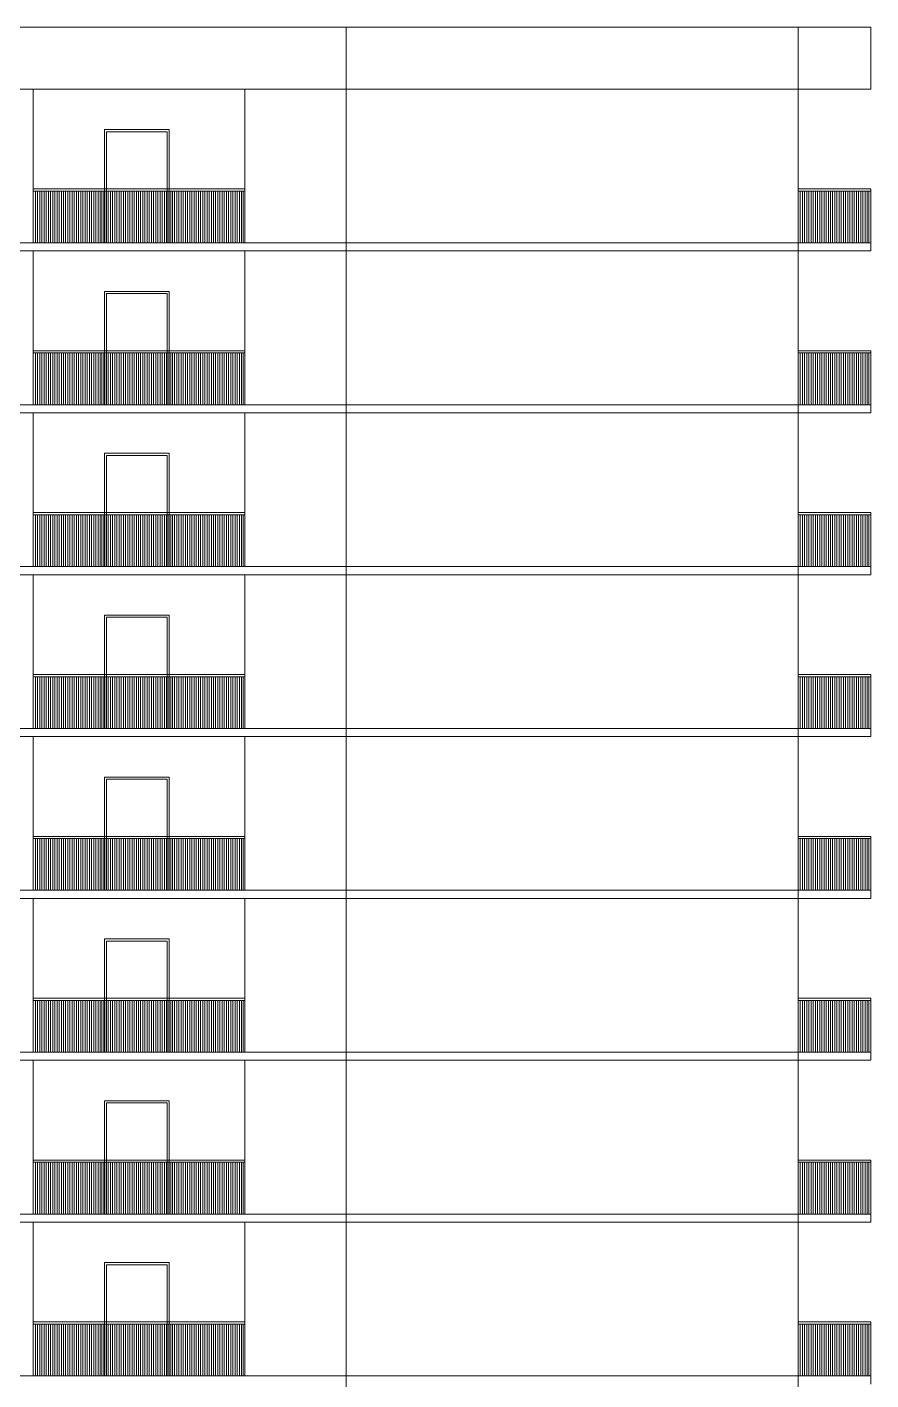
# Model space of a CAD drawing. Header units: inches. Extents: x 1090 to 1325, y 2 to 154.
# Drawn here: x 1117.6 to 1133.24, y 37.9 to 62.97 of the extents above; entities that cross this region are included whole.
import ezdxf

# ---------------------------------------------------------------- set-up
doc = ezdxf.new("R2010")
doc.units = ezdxf.units.IN
doc.header["$MEASUREMENT"] = 0
doc.layers.add('elev 1', color=252, linetype='Continuous', lineweight=9)

msp = doc.modelspace()

# ---------------------------------------------------------------- linework, layer by layer
at = {"layer": 'elev 1'}
for p, q in [((1123.513, 22.971), (1123.513, 62.971)), ((1131.888, 22.971), (1131.888, 62.971)), ((1117.713, 61.821), (1117.713, 58.971)), ((1121.633, 61.821), (1121.633, 58.971)), ((1117.713, 59.971), (1121.633, 59.971)), ((1117.713, 59.931), (1121.633, 59.931)), ((1117.713, 58.971), (1117.713, 59.931)), ((1117.753, 58.971), (1117.753, 59.931)), ((1117.793, 58.971), (1117.793, 59.931)), ((1117.833, 58.971), (1117.833, 59.931)), ((1117.873, 58.971), (1117.873, 59.931)), ((1117.913, 58.971), (1117.913, 59.931)), ((1117.953, 58.971), (1117.953, 59.931)), ((1117.993, 58.971), (1117.993, 59.931)), ((1118.033, 58.971), (1118.033, 59.931)), ((1118.073, 58.971), (1118.073, 59.931)), ((1118.113, 58.971), (1118.113, 59.931)), ((1118.153, 58.971), (1118.153, 59.931)), ((1118.193, 58.971), (1118.193, 59.931)), ((1118.233, 58.971), (1118.233, 59.931)), ((1118.273, 58.971), (1118.273, 59.931)), ((1118.313, 58.971), (1118.313, 59.931)), ((1118.353, 58.971), (1118.353, 59.931)), ((1118.393, 58.971), (1118.393, 59.931)), ((1118.433, 58.971), (1118.433, 59.931)), ((1118.473, 58.971), (1118.473, 59.931)), ((1118.513, 58.971), (1118.513, 59.931)), ((1118.553, 58.971), (1118.553, 59.931)), ((1118.593, 58.971), (1118.593, 59.931)), ((1118.633, 58.971), (1118.633, 59.931)), ((1118.673, 58.971), (1118.673, 59.931)), ((1118.713, 58.971), (1118.713, 59.931)), ((1118.753, 58.971), (1118.753, 59.931)), ((1118.793, 58.971), (1118.793, 59.931)), ((1118.833, 58.971), (1118.833, 59.931)), ((1118.873, 58.971), (1118.873, 59.931)), ((1118.913, 58.971), (1118.913, 59.931)), ((1118.953, 58.971), (1118.953, 59.931)), ((1118.983, 58.971), (1118.983, 59.931)), ((1119.023, 58.971), (1119.023, 59.931)), ((1119.063, 58.971), (1119.063, 59.931)), ((1119.103, 58.971), (1119.103, 59.931)), ((1119.143, 58.971), (1119.143, 59.931)), ((1119.183, 58.971), (1119.183, 59.931)), ((1119.223, 58.971), (1119.223, 59.931)), ((1119.263, 58.971), (1119.263, 59.931)), ((1119.303, 58.971), (1119.303, 59.931)), ((1119.343, 58.971), (1119.343, 59.931)), ((1119.383, 58.971), (1119.383, 59.931)), ((1119.423, 58.971), (1119.423, 59.931)), ((1119.463, 58.971), (1119.463, 59.931)), ((1119.503, 58.971), (1119.503, 59.931)), ((1119.543, 58.971), (1119.543, 59.931)), ((1119.583, 58.971), (1119.583, 59.931)), ((1119.623, 58.971), (1119.623, 59.931)), ((1119.663, 58.971), (1119.663, 59.931)), ((1119.703, 58.971), (1119.703, 59.931)), ((1119.743, 58.971), (1119.743, 59.931)), ((1119.783, 58.971), (1119.783, 59.931)), ((1119.823, 58.971), (1119.823, 59.931)), ((1119.863, 58.971), (1119.863, 59.931)), ((1119.903, 58.971), (1119.903, 59.931)), ((1119.943, 58.971), (1119.943, 59.931)), ((1119.983, 58.971), (1119.983, 59.931)), ((1120.023, 58.971), (1120.023, 59.931)), ((1120.063, 58.971), (1120.063, 59.931)), ((1120.103, 58.971), (1120.103, 59.931)), ((1120.143, 58.971), (1120.143, 59.931)), ((1120.183, 58.971), (1120.183, 59.931)), ((1120.223, 58.971), (1120.223, 59.931)), ((1120.263, 58.971), (1120.263, 59.931)), ((1120.293, 58.971), (1120.293, 59.931)), ((1120.333, 58.971), (1120.333, 59.931)), ((1120.373, 58.971), (1120.373, 59.931)), ((1120.413, 58.971), (1120.413, 59.931)), ((1120.453, 58.971), (1120.453, 59.931)), ((1120.493, 58.971), (1120.493, 59.931)), ((1120.533, 58.971), (1120.533, 59.931)), ((1120.573, 58.971), (1120.573, 59.931)), ((1120.613, 58.971), (1120.613, 59.931)), ((1120.653, 58.971), (1120.653, 59.931)), ((1120.693, 58.971), (1120.693, 59.931)), ((1120.733, 58.971), (1120.733, 59.931)), ((1120.773, 58.971), (1120.773, 59.931)), ((1120.813, 58.971), (1120.813, 59.931)), ((1120.853, 58.971), (1120.853, 59.931)), ((1120.893, 58.971), (1120.893, 59.931)), ((1120.933, 58.971), (1120.933, 59.931)), ((1120.973, 58.971), (1120.973, 59.931)), ((1121.013, 58.971), (1121.013, 59.931)), ((1121.053, 58.971), (1121.053, 59.931)), ((1121.093, 58.971), (1121.093, 59.931)), ((1121.133, 58.971), (1121.133, 59.931)), ((1121.173, 58.971), (1121.173, 59.931)), ((1121.213, 58.971), (1121.213, 59.931)), ((1121.253, 58.971), (1121.253, 59.931)), ((1121.293, 58.971), (1121.293, 59.931)), ((1121.333, 58.971), (1121.333, 59.931)), ((1121.373, 58.971), (1121.373, 59.931)), ((1121.413, 58.971), (1121.413, 59.931)), ((1121.453, 58.971), (1121.453, 59.931)), ((1121.493, 58.971), (1121.493, 59.931)), ((1121.533, 58.971), (1121.533, 59.931)), ((1121.573, 58.971), (1121.573, 59.931)), ((1121.603, 58.971), (1121.603, 59.931)), ((1133.238, 59.931), (1131.888, 59.931)), ((1131.928, 58.971), (1131.928, 59.931)), ((1131.968, 58.971), (1131.968, 59.931)), ((1132.008, 58.971), (1132.008, 59.931)), ((1132.048, 58.971), (1132.048, 59.931)), ((1132.088, 58.971), (1132.088, 59.931)), ((1132.128, 58.971), (1132.128, 59.931)), ((1132.168, 58.971), (1132.168, 59.931)), ((1132.208, 58.971), (1132.208, 59.931)), ((1132.248, 58.971), (1132.248, 59.931)), ((1132.288, 58.971), (1132.288, 59.931)), ((1132.328, 58.971), (1132.328, 59.931)), ((1132.368, 58.971), (1132.368, 59.931)), ((1132.408, 58.971), (1132.408, 59.931)), ((1132.448, 58.971), (1132.448, 59.931)), ((1132.488, 58.971), (1132.488, 59.931)), ((1132.528, 58.971), (1132.528, 59.931)), ((1132.568, 58.971), (1132.568, 59.931)), ((1132.608, 58.971), (1132.608, 59.931)), ((1132.648, 58.971), (1132.648, 59.931)), ((1132.688, 58.971), (1132.688, 59.931)), ((1132.728, 58.971), (1132.728, 59.931)), ((1132.768, 58.971), (1132.768, 59.931)), ((1132.808, 58.971), (1132.808, 59.931)), ((1132.848, 58.971), (1132.848, 59.931)), ((1132.888, 58.971), (1132.888, 59.931)), ((1132.928, 58.971), (1132.928, 59.931)), ((1132.968, 58.971), (1132.968, 59.931)), ((1133.008, 58.971), (1133.008, 59.931)), ((1133.048, 58.971), (1133.048, 59.931)), ((1133.088, 58.971), (1133.088, 59.931)), ((1133.128, 58.971), (1133.128, 59.931)), ((1133.168, 58.971), (1133.168, 59.931)), ((1133.198, 58.971), (1133.198, 59.931)), ((1099.853, 58.971), (1133.238, 58.971)), ((1117.713, 58.821), (1117.713, 55.971)), ((1121.633, 58.821), (1121.633, 55.971)), ((1117.713, 56.971), (1121.633, 56.971)), ((1117.713, 56.931), (1121.633, 56.931)), ((1117.713, 55.971), (1117.713, 56.931)), ((1117.753, 55.971), (1117.753, 56.931)), ((1117.793, 55.971), (1117.793, 56.931)), ((1117.833, 55.971), (1117.833, 56.931)), ((1117.873, 55.971), (1117.873, 56.931)), ((1117.913, 55.971), (1117.913, 56.931)), ((1117.953, 55.971), (1117.953, 56.931)), ((1117.993, 55.971), (1117.993, 56.931)), ((1118.033, 55.971), (1118.033, 56.931)), ((1118.073, 55.971), (1118.073, 56.931)), ((1118.113, 55.971), (1118.113, 56.931)), ((1118.153, 55.971), (1118.153, 56.931)), ((1118.193, 55.971), (1118.193, 56.931)), ((1118.233, 55.971), (1118.233, 56.931)), ((1118.273, 55.971), (1118.273, 56.931)), ((1118.313, 55.971), (1118.313, 56.931)), ((1118.353, 55.971), (1118.353, 56.931)), ((1118.393, 55.971), (1118.393, 56.931)), ((1118.433, 55.971), (1118.433, 56.931)), ((1118.473, 55.971), (1118.473, 56.931)), ((1118.513, 55.971), (1118.513, 56.931)), ((1118.553, 55.971), (1118.553, 56.931)), ((1118.593, 55.971), (1118.593, 56.931)), ((1118.633, 55.971), (1118.633, 56.931)), ((1118.673, 55.971), (1118.673, 56.931)), ((1118.713, 55.971), (1118.713, 56.931)), ((1118.753, 55.971), (1118.753, 56.931)), ((1118.793, 55.971), (1118.793, 56.931)), ((1118.833, 55.971), (1118.833, 56.931)), ((1118.873, 55.971), (1118.873, 56.931)), ((1118.913, 55.971), (1118.913, 56.931)), ((1118.953, 55.971), (1118.953, 56.931)), ((1118.983, 55.971), (1118.983, 56.931)), ((1119.023, 55.971), (1119.023, 56.931)), ((1119.063, 55.971), (1119.063, 56.931)), ((1119.103, 55.971), (1119.103, 56.931)), ((1119.143, 55.971), (1119.143, 56.931)), ((1119.183, 55.971), (1119.183, 56.931)), ((1119.223, 55.971), (1119.223, 56.931)), ((1119.263, 55.971), (1119.263, 56.931)), ((1119.303, 55.971), (1119.303, 56.931)), ((1119.343, 55.971), (1119.343, 56.931)), ((1119.383, 55.971), (1119.383, 56.931)), ((1119.423, 55.971), (1119.423, 56.931)), ((1119.463, 55.971), (1119.463, 56.931)), ((1119.503, 55.971), (1119.503, 56.931)), ((1119.543, 55.971), (1119.543, 56.931)), ((1119.583, 55.971), (1119.583, 56.931)), ((1119.623, 55.971), (1119.623, 56.931)), ((1119.663, 55.971), (1119.663, 56.931)), ((1119.703, 55.971), (1119.703, 56.931)), ((1119.743, 55.971), (1119.743, 56.931)), ((1119.783, 55.971), (1119.783, 56.931)), ((1119.823, 55.971), (1119.823, 56.931)), ((1119.863, 55.971), (1119.863, 56.931)), ((1119.903, 55.971), (1119.903, 56.931)), ((1119.943, 55.971), (1119.943, 56.931)), ((1119.983, 55.971), (1119.983, 56.931)), ((1120.023, 55.971), (1120.023, 56.931)), ((1120.063, 55.971), (1120.063, 56.931)), ((1120.103, 55.971), (1120.103, 56.931)), ((1120.143, 55.971), (1120.143, 56.931)), ((1120.183, 55.971), (1120.183, 56.931)), ((1120.223, 55.971), (1120.223, 56.931)), ((1120.263, 55.971), (1120.263, 56.931)), ((1120.293, 55.971), (1120.293, 56.931)), ((1120.333, 55.971), (1120.333, 56.931)), ((1120.373, 55.971), (1120.373, 56.931)), ((1120.413, 55.971), (1120.413, 56.931)), ((1120.453, 55.971), (1120.453, 56.931)), ((1120.493, 55.971), (1120.493, 56.931)), ((1120.533, 55.971), (1120.533, 56.931)), ((1120.573, 55.971), (1120.573, 56.931)), ((1120.613, 55.971), (1120.613, 56.931)), ((1120.653, 55.971), (1120.653, 56.931)), ((1120.693, 55.971), (1120.693, 56.931)), ((1120.733, 55.971), (1120.733, 56.931)), ((1120.773, 55.971), (1120.773, 56.931)), ((1120.813, 55.971), (1120.813, 56.931)), ((1120.853, 55.971), (1120.853, 56.931)), ((1120.893, 55.971), (1120.893, 56.931)), ((1120.933, 55.971), (1120.933, 56.931)), ((1120.973, 55.971), (1120.973, 56.931)), ((1121.013, 55.971), (1121.013, 56.931)), ((1121.053, 55.971), (1121.053, 56.931)), ((1121.093, 55.971), (1121.093, 56.931)), ((1121.133, 55.971), (1121.133, 56.931)), ((1121.173, 55.971), (1121.173, 56.931)), ((1121.213, 55.971), (1121.213, 56.931)), ((1121.253, 55.971), (1121.253, 56.931)), ((1121.293, 55.971), (1121.293, 56.931)), ((1121.333, 55.971), (1121.333, 56.931)), ((1121.373, 55.971), (1121.373, 56.931)), ((1121.413, 55.971), (1121.413, 56.931)), ((1121.453, 55.971), (1121.453, 56.931)), ((1121.493, 55.971), (1121.493, 56.931)), ((1121.533, 55.971), (1121.533, 56.931)), ((1121.573, 55.971), (1121.573, 56.931)), ((1121.603, 55.971), (1121.603, 56.931)), ((1133.238, 56.931), (1131.888, 56.931)), ((1131.928, 55.971), (1131.928, 56.931)), ((1131.968, 55.971), (1131.968, 56.931)), ((1132.008, 55.971), (1132.008, 56.931)), ((1132.048, 55.971), (1132.048, 56.931)), ((1132.088, 55.971), (1132.088, 56.931)), ((1132.128, 55.971), (1132.128, 56.931)), ((1132.168, 55.971), (1132.168, 56.931)), ((1132.208, 55.971), (1132.208, 56.931)), ((1132.248, 55.971), (1132.248, 56.931)), ((1132.288, 55.971), (1132.288, 56.931)), ((1132.328, 55.971), (1132.328, 56.931)), ((1132.368, 55.971), (1132.368, 56.931)), ((1132.408, 55.971), (1132.408, 56.931)), ((1132.448, 55.971), (1132.448, 56.931)), ((1132.488, 55.971), (1132.488, 56.931)), ((1132.528, 55.971), (1132.528, 56.931)), ((1132.568, 55.971), (1132.568, 56.931)), ((1132.608, 55.971), (1132.608, 56.931)), ((1132.648, 55.971), (1132.648, 56.931)), ((1132.688, 55.971), (1132.688, 56.931)), ((1132.728, 55.971), (1132.728, 56.931)), ((1132.768, 55.971), (1132.768, 56.931)), ((1132.808, 55.971), (1132.808, 56.931)), ((1132.848, 55.971), (1132.848, 56.931)), ((1132.888, 55.971), (1132.888, 56.931)), ((1132.928, 55.971), (1132.928, 56.931)), ((1132.968, 55.971), (1132.968, 56.931)), ((1133.008, 55.971), (1133.008, 56.931)), ((1133.048, 55.971), (1133.048, 56.931)), ((1133.088, 55.971), (1133.088, 56.931)), ((1133.128, 55.971), (1133.128, 56.931)), ((1133.168, 55.971), (1133.168, 56.931)), ((1133.198, 55.971), (1133.198, 56.931)), ((1099.853, 55.971), (1133.238, 55.971)), ((1117.713, 55.821), (1117.713, 52.971)), ((1121.633, 55.821), (1121.633, 52.971)), ((1117.713, 53.971), (1121.633, 53.971)), ((1117.713, 53.931), (1121.633, 53.931)), ((1117.713, 52.971), (1117.713, 53.931)), ((1117.753, 52.971), (1117.753, 53.931)), ((1117.793, 52.971), (1117.793, 53.931)), ((1117.833, 52.971), (1117.833, 53.931)), ((1117.873, 52.971), (1117.873, 53.931)), ((1117.913, 52.971), (1117.913, 53.931)), ((1117.953, 52.971), (1117.953, 53.931)), ((1117.993, 52.971), (1117.993, 53.931)), ((1118.033, 52.971), (1118.033, 53.931)), ((1118.073, 52.971), (1118.073, 53.931)), ((1118.113, 52.971), (1118.113, 53.931)), ((1118.153, 52.971), (1118.153, 53.931)), ((1118.193, 52.971), (1118.193, 53.931)), ((1118.233, 52.971), (1118.233, 53.931)), ((1118.273, 52.971), (1118.273, 53.931)), ((1118.313, 52.971), (1118.313, 53.931)), ((1118.353, 52.971), (1118.353, 53.931)), ((1118.393, 52.971), (1118.393, 53.931)), ((1118.433, 52.971), (1118.433, 53.931)), ((1118.473, 52.971), (1118.473, 53.931)), ((1118.513, 52.971), (1118.513, 53.931)), ((1118.553, 52.971), (1118.553, 53.931)), ((1118.593, 52.971), (1118.593, 53.931)), ((1118.633, 52.971), (1118.633, 53.931)), ((1118.673, 52.971), (1118.673, 53.931)), ((1118.713, 52.971), (1118.713, 53.931)), ((1118.753, 52.971), (1118.753, 53.931)), ((1118.793, 52.971), (1118.793, 53.931)), ((1118.833, 52.971), (1118.833, 53.931)), ((1118.873, 52.971), (1118.873, 53.931)), ((1118.913, 52.971), (1118.913, 53.931)), ((1118.953, 52.971), (1118.953, 53.931)), ((1118.983, 52.971), (1118.983, 53.931)), ((1119.023, 52.971), (1119.023, 53.931)), ((1119.063, 52.971), (1119.063, 53.931)), ((1119.103, 52.971), (1119.103, 53.931)), ((1119.143, 52.971), (1119.143, 53.931)), ((1119.183, 52.971), (1119.183, 53.931)), ((1119.223, 52.971), (1119.223, 53.931)), ((1119.263, 52.971), (1119.263, 53.931)), ((1119.303, 52.971), (1119.303, 53.931)), ((1119.343, 52.971), (1119.343, 53.931)), ((1119.383, 52.971), (1119.383, 53.931)), ((1119.423, 52.971), (1119.423, 53.931)), ((1119.463, 52.971), (1119.463, 53.931)), ((1119.503, 52.971), (1119.503, 53.931)), ((1119.543, 52.971), (1119.543, 53.931)), ((1119.583, 52.971), (1119.583, 53.931)), ((1119.623, 52.971), (1119.623, 53.931)), ((1119.663, 52.971), (1119.663, 53.931)), ((1119.703, 52.971), (1119.703, 53.931)), ((1119.743, 52.971), (1119.743, 53.931)), ((1119.783, 52.971), (1119.783, 53.931)), ((1119.823, 52.971), (1119.823, 53.931)), ((1119.863, 52.971), (1119.863, 53.931)), ((1119.903, 52.971), (1119.903, 53.931)), ((1119.943, 52.971), (1119.943, 53.931)), ((1119.983, 52.971), (1119.983, 53.931)), ((1120.023, 52.971), (1120.023, 53.931)), ((1120.063, 52.971), (1120.063, 53.931)), ((1120.103, 52.971), (1120.103, 53.931)), ((1120.143, 52.971), (1120.143, 53.931)), ((1120.183, 52.971), (1120.183, 53.931)), ((1120.223, 52.971), (1120.223, 53.931)), ((1120.263, 52.971), (1120.263, 53.931)), ((1120.293, 52.971), (1120.293, 53.931)), ((1120.333, 52.971), (1120.333, 53.931)), ((1120.373, 52.971), (1120.373, 53.931)), ((1120.413, 52.971), (1120.413, 53.931)), ((1120.453, 52.971), (1120.453, 53.931)), ((1120.493, 52.971), (1120.493, 53.931)), ((1120.533, 52.971), (1120.533, 53.931)), ((1120.573, 52.971), (1120.573, 53.931)), ((1120.613, 52.971), (1120.613, 53.931)), ((1120.653, 52.971), (1120.653, 53.931)), ((1120.693, 52.971), (1120.693, 53.931)), ((1120.733, 52.971), (1120.733, 53.931)), ((1120.773, 52.971), (1120.773, 53.931)), ((1120.813, 52.971), (1120.813, 53.931)), ((1120.853, 52.971), (1120.853, 53.931)), ((1120.893, 52.971), (1120.893, 53.931)), ((1120.933, 52.971), (1120.933, 53.931)), ((1120.973, 52.971), (1120.973, 53.931)), ((1121.013, 52.971), (1121.013, 53.931)), ((1121.053, 52.971), (1121.053, 53.931)), ((1121.093, 52.971), (1121.093, 53.931)), ((1121.133, 52.971), (1121.133, 53.931)), ((1121.173, 52.971), (1121.173, 53.931)), ((1121.213, 52.971), (1121.213, 53.931)), ((1121.253, 52.971), (1121.253, 53.931)), ((1121.293, 52.971), (1121.293, 53.931)), ((1121.333, 52.971), (1121.333, 53.931)), ((1121.373, 52.971), (1121.373, 53.931)), ((1121.413, 52.971), (1121.413, 53.931)), ((1121.453, 52.971), (1121.453, 53.931)), ((1121.493, 52.971), (1121.493, 53.931)), ((1121.533, 52.971), (1121.533, 53.931)), ((1121.573, 52.971), (1121.573, 53.931)), ((1121.603, 52.971), (1121.603, 53.931)), ((1133.238, 53.931), (1131.888, 53.931)), ((1131.928, 52.971), (1131.928, 53.931)), ((1131.968, 52.971), (1131.968, 53.931)), ((1132.008, 52.971), (1132.008, 53.931)), ((1132.048, 52.971), (1132.048, 53.931)), ((1132.088, 52.971), (1132.088, 53.931)), ((1132.128, 52.971), (1132.128, 53.931)), ((1132.168, 52.971), (1132.168, 53.931)), ((1132.208, 52.971), (1132.208, 53.931)), ((1132.248, 52.971), (1132.248, 53.931)), ((1132.288, 52.971), (1132.288, 53.931)), ((1132.328, 52.971), (1132.328, 53.931)), ((1132.368, 52.971), (1132.368, 53.931)), ((1132.408, 52.971), (1132.408, 53.931)), ((1132.448, 52.971), (1132.448, 53.931)), ((1132.488, 52.971), (1132.488, 53.931)), ((1132.528, 52.971), (1132.528, 53.931)), ((1132.568, 52.971), (1132.568, 53.931)), ((1132.608, 52.971), (1132.608, 53.931)), ((1132.648, 52.971), (1132.648, 53.931)), ((1132.688, 52.971), (1132.688, 53.931)), ((1132.728, 52.971), (1132.728, 53.931)), ((1132.768, 52.971), (1132.768, 53.931)), ((1132.808, 52.971), (1132.808, 53.931)), ((1132.848, 52.971), (1132.848, 53.931)), ((1132.888, 52.971), (1132.888, 53.931)), ((1132.928, 52.971), (1132.928, 53.931)), ((1132.968, 52.971), (1132.968, 53.931)), ((1133.008, 52.971), (1133.008, 53.931)), ((1133.048, 52.971), (1133.048, 53.931)), ((1133.088, 52.971), (1133.088, 53.931)), ((1133.128, 52.971), (1133.128, 53.931)), ((1133.168, 52.971), (1133.168, 53.931)), ((1133.198, 52.971), (1133.198, 53.931)), ((1099.853, 52.971), (1133.238, 52.971)), ((1117.713, 52.821), (1117.713, 49.971)), ((1121.633, 52.821), (1121.633, 49.971)), ((1117.713, 50.971), (1121.633, 50.971)), ((1117.713, 50.931), (1121.633, 50.931)), ((1117.713, 49.971), (1117.713, 50.931)), ((1117.753, 49.971), (1117.753, 50.931)), ((1117.793, 49.971), (1117.793, 50.931)), ((1117.833, 49.971), (1117.833, 50.931)), ((1117.873, 49.971), (1117.873, 50.931)), ((1117.913, 49.971), (1117.913, 50.931)), ((1117.953, 49.971), (1117.953, 50.931)), ((1117.993, 49.971), (1117.993, 50.931)), ((1118.033, 49.971), (1118.033, 50.931)), ((1118.073, 49.971), (1118.073, 50.931)), ((1118.113, 49.971), (1118.113, 50.931)), ((1118.153, 49.971), (1118.153, 50.931)), ((1118.193, 49.971), (1118.193, 50.931)), ((1118.233, 49.971), (1118.233, 50.931)), ((1118.273, 49.971), (1118.273, 50.931)), ((1118.313, 49.971), (1118.313, 50.931)), ((1118.353, 49.971), (1118.353, 50.931)), ((1118.393, 49.971), (1118.393, 50.931)), ((1118.433, 49.971), (1118.433, 50.931)), ((1118.473, 49.971), (1118.473, 50.931)), ((1118.513, 49.971), (1118.513, 50.931)), ((1118.553, 49.971), (1118.553, 50.931)), ((1118.593, 49.971), (1118.593, 50.931)), ((1118.633, 49.971), (1118.633, 50.931)), ((1118.673, 49.971), (1118.673, 50.931)), ((1118.713, 49.971), (1118.713, 50.931)), ((1118.753, 49.971), (1118.753, 50.931)), ((1118.793, 49.971), (1118.793, 50.931)), ((1118.833, 49.971), (1118.833, 50.931)), ((1118.873, 49.971), (1118.873, 50.931)), ((1118.913, 49.971), (1118.913, 50.931)), ((1118.953, 49.971), (1118.953, 50.931)), ((1118.983, 49.971), (1118.983, 50.931)), ((1119.023, 49.971), (1119.023, 50.931)), ((1119.063, 49.971), (1119.063, 50.931)), ((1119.103, 49.971), (1119.103, 50.931)), ((1119.143, 49.971), (1119.143, 50.931)), ((1119.183, 49.971), (1119.183, 50.931)), ((1119.223, 49.971), (1119.223, 50.931)), ((1119.263, 49.971), (1119.263, 50.931)), ((1119.303, 49.971), (1119.303, 50.931)), ((1119.343, 49.971), (1119.343, 50.931)), ((1119.383, 49.971), (1119.383, 50.931)), ((1119.423, 49.971), (1119.423, 50.931)), ((1119.463, 49.971), (1119.463, 50.931)), ((1119.503, 49.971), (1119.503, 50.931)), ((1119.543, 49.971), (1119.543, 50.931)), ((1119.583, 49.971), (1119.583, 50.931)), ((1119.623, 49.971), (1119.623, 50.931)), ((1119.663, 49.971), (1119.663, 50.931)), ((1119.703, 49.971), (1119.703, 50.931)), ((1119.743, 49.971), (1119.743, 50.931)), ((1119.783, 49.971), (1119.783, 50.931)), ((1119.823, 49.971), (1119.823, 50.931)), ((1119.863, 49.971), (1119.863, 50.931)), ((1119.903, 49.971), (1119.903, 50.931)), ((1119.943, 49.971), (1119.943, 50.931)), ((1119.983, 49.971), (1119.983, 50.931)), ((1120.023, 49.971), (1120.023, 50.931)), ((1120.063, 49.971), (1120.063, 50.931)), ((1120.103, 49.971), (1120.103, 50.931)), ((1120.143, 49.971), (1120.143, 50.931)), ((1120.183, 49.971), (1120.183, 50.931)), ((1120.223, 49.971), (1120.223, 50.931)), ((1120.263, 49.971), (1120.263, 50.931)), ((1120.293, 49.971), (1120.293, 50.931)), ((1120.333, 49.971), (1120.333, 50.931)), ((1120.373, 49.971), (1120.373, 50.931)), ((1120.413, 49.971), (1120.413, 50.931)), ((1120.453, 49.971), (1120.453, 50.931)), ((1120.493, 49.971), (1120.493, 50.931)), ((1120.533, 49.971), (1120.533, 50.931)), ((1120.573, 49.971), (1120.573, 50.931)), ((1120.613, 49.971), (1120.613, 50.931)), ((1120.653, 49.971), (1120.653, 50.931)), ((1120.693, 49.971), (1120.693, 50.931)), ((1120.733, 49.971), (1120.733, 50.931)), ((1120.773, 49.971), (1120.773, 50.931)), ((1120.813, 49.971), (1120.813, 50.931)), ((1120.853, 49.971), (1120.853, 50.931)), ((1120.893, 49.971), (1120.893, 50.931)), ((1120.933, 49.971), (1120.933, 50.931)), ((1120.973, 49.971), (1120.973, 50.931)), ((1121.013, 49.971), (1121.013, 50.931)), ((1121.053, 49.971), (1121.053, 50.931)), ((1121.093, 49.971), (1121.093, 50.931)), ((1121.133, 49.971), (1121.133, 50.931)), ((1121.173, 49.971), (1121.173, 50.931)), ((1121.213, 49.971), (1121.213, 50.931)), ((1121.253, 49.971), (1121.253, 50.931)), ((1121.293, 49.971), (1121.293, 50.931)), ((1121.333, 49.971), (1121.333, 50.931)), ((1121.373, 49.971), (1121.373, 50.931)), ((1121.413, 49.971), (1121.413, 50.931)), ((1121.453, 49.971), (1121.453, 50.931)), ((1121.493, 49.971), (1121.493, 50.931)), ((1121.533, 49.971), (1121.533, 50.931)), ((1121.573, 49.971), (1121.573, 50.931)), ((1121.603, 49.971), (1121.603, 50.931)), ((1133.238, 50.931), (1131.888, 50.931)), ((1131.928, 49.971), (1131.928, 50.931)), ((1131.968, 49.971), (1131.968, 50.931)), ((1132.008, 49.971), (1132.008, 50.931)), ((1132.048, 49.971), (1132.048, 50.931)), ((1132.088, 49.971), (1132.088, 50.931)), ((1132.128, 49.971), (1132.128, 50.931)), ((1132.168, 49.971), (1132.168, 50.931)), ((1132.208, 49.971), (1132.208, 50.931)), ((1132.248, 49.971), (1132.248, 50.931)), ((1132.288, 49.971), (1132.288, 50.931)), ((1132.328, 49.971), (1132.328, 50.931)), ((1132.368, 49.971), (1132.368, 50.931)), ((1132.408, 49.971), (1132.408, 50.931)), ((1132.448, 49.971), (1132.448, 50.931)), ((1132.488, 49.971), (1132.488, 50.931)), ((1132.528, 49.971), (1132.528, 50.931)), ((1132.568, 49.971), (1132.568, 50.931)), ((1132.608, 49.971), (1132.608, 50.931)), ((1132.648, 49.971), (1132.648, 50.931)), ((1132.688, 49.971), (1132.688, 50.931)), ((1132.728, 49.971), (1132.728, 50.931)), ((1132.768, 49.971), (1132.768, 50.931)), ((1132.808, 49.971), (1132.808, 50.931)), ((1132.848, 49.971), (1132.848, 50.931)), ((1132.888, 49.971), (1132.888, 50.931)), ((1132.928, 49.971), (1132.928, 50.931)), ((1132.968, 49.971), (1132.968, 50.931)), ((1133.008, 49.971), (1133.008, 50.931)), ((1133.048, 49.971), (1133.048, 50.931)), ((1133.088, 49.971), (1133.088, 50.931)), ((1133.128, 49.971), (1133.128, 50.931)), ((1133.168, 49.971), (1133.168, 50.931)), ((1133.198, 49.971), (1133.198, 50.931)), ((1099.853, 49.971), (1133.238, 49.971)), ((1117.713, 49.821), (1117.713, 46.971)), ((1121.633, 49.821), (1121.633, 46.971)), ((1117.713, 47.971), (1121.633, 47.971)), ((1117.713, 47.931), (1121.633, 47.931)), ((1117.713, 46.971), (1117.713, 47.931)), ((1117.753, 46.971), (1117.753, 47.931)), ((1117.793, 46.971), (1117.793, 47.931)), ((1117.833, 46.971), (1117.833, 47.931)), ((1117.873, 46.971), (1117.873, 47.931)), ((1117.913, 46.971), (1117.913, 47.931)), ((1117.953, 46.971), (1117.953, 47.931)), ((1117.993, 46.971), (1117.993, 47.931)), ((1118.033, 46.971), (1118.033, 47.931)), ((1118.073, 46.971), (1118.073, 47.931)), ((1118.113, 46.971), (1118.113, 47.931)), ((1118.153, 46.971), (1118.153, 47.931)), ((1118.193, 46.971), (1118.193, 47.931)), ((1118.233, 46.971), (1118.233, 47.931)), ((1118.273, 46.971), (1118.273, 47.931)), ((1118.313, 46.971), (1118.313, 47.931)), ((1118.353, 46.971), (1118.353, 47.931)), ((1118.393, 46.971), (1118.393, 47.931)), ((1118.433, 46.971), (1118.433, 47.931)), ((1118.473, 46.971), (1118.473, 47.931)), ((1118.513, 46.971), (1118.513, 47.931)), ((1118.553, 46.971), (1118.553, 47.931)), ((1118.593, 46.971), (1118.593, 47.931)), ((1118.633, 46.971), (1118.633, 47.931)), ((1118.673, 46.971), (1118.673, 47.931)), ((1118.713, 46.971), (1118.713, 47.931)), ((1118.753, 46.971), (1118.753, 47.931)), ((1118.793, 46.971), (1118.793, 47.931)), ((1118.833, 46.971), (1118.833, 47.931)), ((1118.873, 46.971), (1118.873, 47.931)), ((1118.913, 46.971), (1118.913, 47.931)), ((1118.953, 46.971), (1118.953, 47.931)), ((1118.983, 46.971), (1118.983, 47.931)), ((1119.023, 46.971), (1119.023, 47.931)), ((1119.063, 46.971), (1119.063, 47.931)), ((1119.103, 46.971), (1119.103, 47.931)), ((1119.143, 46.971), (1119.143, 47.931)), ((1119.183, 46.971), (1119.183, 47.931)), ((1119.223, 46.971), (1119.223, 47.931)), ((1119.263, 46.971), (1119.263, 47.931)), ((1119.303, 46.971), (1119.303, 47.931)), ((1119.343, 46.971), (1119.343, 47.931)), ((1119.383, 46.971), (1119.383, 47.931)), ((1119.423, 46.971), (1119.423, 47.931)), ((1119.463, 46.971), (1119.463, 47.931)), ((1119.503, 46.971), (1119.503, 47.931)), ((1119.543, 46.971), (1119.543, 47.931)), ((1119.583, 46.971), (1119.583, 47.931)), ((1119.623, 46.971), (1119.623, 47.931)), ((1119.663, 46.971), (1119.663, 47.931)), ((1119.703, 46.971), (1119.703, 47.931)), ((1119.743, 46.971), (1119.743, 47.931)), ((1119.783, 46.971), (1119.783, 47.931)), ((1119.823, 46.971), (1119.823, 47.931)), ((1119.863, 46.971), (1119.863, 47.931)), ((1119.903, 46.971), (1119.903, 47.931)), ((1119.943, 46.971), (1119.943, 47.931)), ((1119.983, 46.971), (1119.983, 47.931)), ((1120.023, 46.971), (1120.023, 47.931)), ((1120.063, 46.971), (1120.063, 47.931)), ((1120.103, 46.971), (1120.103, 47.931)), ((1120.143, 46.971), (1120.143, 47.931)), ((1120.183, 46.971), (1120.183, 47.931)), ((1120.223, 46.971), (1120.223, 47.931)), ((1120.263, 46.971), (1120.263, 47.931)), ((1120.293, 46.971), (1120.293, 47.931)), ((1120.333, 46.971), (1120.333, 47.931)), ((1120.373, 46.971), (1120.373, 47.931)), ((1120.413, 46.971), (1120.413, 47.931)), ((1120.453, 46.971), (1120.453, 47.931)), ((1120.493, 46.971), (1120.493, 47.931)), ((1120.533, 46.971), (1120.533, 47.931)), ((1120.573, 46.971), (1120.573, 47.931)), ((1120.613, 46.971), (1120.613, 47.931)), ((1120.653, 46.971), (1120.653, 47.931)), ((1120.693, 46.971), (1120.693, 47.931)), ((1120.733, 46.971), (1120.733, 47.931)), ((1120.773, 46.971), (1120.773, 47.931)), ((1120.813, 46.971), (1120.813, 47.931)), ((1120.853, 46.971), (1120.853, 47.931)), ((1120.893, 46.971), (1120.893, 47.931)), ((1120.933, 46.971), (1120.933, 47.931)), ((1120.973, 46.971), (1120.973, 47.931)), ((1121.013, 46.971), (1121.013, 47.931)), ((1121.053, 46.971), (1121.053, 47.931)), ((1121.093, 46.971), (1121.093, 47.931)), ((1121.133, 46.971), (1121.133, 47.931)), ((1121.173, 46.971), (1121.173, 47.931)), ((1121.213, 46.971), (1121.213, 47.931)), ((1121.253, 46.971), (1121.253, 47.931)), ((1121.293, 46.971), (1121.293, 47.931)), ((1121.333, 46.971), (1121.333, 47.931)), ((1121.373, 46.971), (1121.373, 47.931)), ((1121.413, 46.971), (1121.413, 47.931)), ((1121.453, 46.971), (1121.453, 47.931)), ((1121.493, 46.971), (1121.493, 47.931)), ((1121.533, 46.971), (1121.533, 47.931)), ((1121.573, 46.971), (1121.573, 47.931)), ((1121.603, 46.971), (1121.603, 47.931)), ((1133.238, 47.931), (1131.888, 47.931)), ((1131.928, 46.971), (1131.928, 47.931)), ((1131.968, 46.971), (1131.968, 47.931)), ((1132.008, 46.971), (1132.008, 47.931)), ((1132.048, 46.971), (1132.048, 47.931)), ((1132.088, 46.971), (1132.088, 47.931)), ((1132.128, 46.971), (1132.128, 47.931)), ((1132.168, 46.971), (1132.168, 47.931)), ((1132.208, 46.971), (1132.208, 47.931)), ((1132.248, 46.971), (1132.248, 47.931)), ((1132.288, 46.971), (1132.288, 47.931)), ((1132.328, 46.971), (1132.328, 47.931)), ((1132.368, 46.971), (1132.368, 47.931)), ((1132.408, 46.971), (1132.408, 47.931)), ((1132.448, 46.971), (1132.448, 47.931)), ((1132.488, 46.971), (1132.488, 47.931)), ((1132.528, 46.971), (1132.528, 47.931)), ((1132.568, 46.971), (1132.568, 47.931)), ((1132.608, 46.971), (1132.608, 47.931)), ((1132.648, 46.971), (1132.648, 47.931)), ((1132.688, 46.971), (1132.688, 47.931)), ((1132.728, 46.971), (1132.728, 47.931)), ((1132.768, 46.971), (1132.768, 47.931)), ((1132.808, 46.971), (1132.808, 47.931)), ((1132.848, 46.971), (1132.848, 47.931)), ((1132.888, 46.971), (1132.888, 47.931)), ((1132.928, 46.971), (1132.928, 47.931)), ((1132.968, 46.971), (1132.968, 47.931)), ((1133.008, 46.971), (1133.008, 47.931)), ((1133.048, 46.971), (1133.048, 47.931)), ((1133.088, 46.971), (1133.088, 47.931)), ((1133.128, 46.971), (1133.128, 47.931)), ((1133.168, 46.971), (1133.168, 47.931)), ((1133.198, 46.971), (1133.198, 47.931)), ((1099.853, 46.971), (1133.238, 46.971)), ((1117.713, 46.821), (1117.713, 43.971)), ((1121.633, 46.821), (1121.633, 43.971)), ((1117.713, 44.971), (1121.633, 44.971)), ((1117.713, 44.931), (1121.633, 44.931)), ((1117.713, 43.971), (1117.713, 44.931)), ((1117.753, 43.971), (1117.753, 44.931)), ((1117.793, 43.971), (1117.793, 44.931)), ((1117.833, 43.971), (1117.833, 44.931)), ((1117.873, 43.971), (1117.873, 44.931)), ((1117.913, 43.971), (1117.913, 44.931)), ((1117.953, 43.971), (1117.953, 44.931)), ((1117.993, 43.971), (1117.993, 44.931)), ((1118.033, 43.971), (1118.033, 44.931)), ((1118.073, 43.971), (1118.073, 44.931)), ((1118.113, 43.971), (1118.113, 44.931)), ((1118.153, 43.971), (1118.153, 44.931)), ((1118.193, 43.971), (1118.193, 44.931)), ((1118.233, 43.971), (1118.233, 44.931)), ((1118.273, 43.971), (1118.273, 44.931)), ((1118.313, 43.971), (1118.313, 44.931)), ((1118.353, 43.971), (1118.353, 44.931)), ((1118.393, 43.971), (1118.393, 44.931)), ((1118.433, 43.971), (1118.433, 44.931)), ((1118.473, 43.971), (1118.473, 44.931)), ((1118.513, 43.971), (1118.513, 44.931)), ((1118.553, 43.971), (1118.553, 44.931)), ((1118.593, 43.971), (1118.593, 44.931)), ((1118.633, 43.971), (1118.633, 44.931)), ((1118.673, 43.971), (1118.673, 44.931)), ((1118.713, 43.971), (1118.713, 44.931)), ((1118.753, 43.971), (1118.753, 44.931)), ((1118.793, 43.971), (1118.793, 44.931)), ((1118.833, 43.971), (1118.833, 44.931)), ((1118.873, 43.971), (1118.873, 44.931)), ((1118.913, 43.971), (1118.913, 44.931)), ((1118.953, 43.971), (1118.953, 44.931)), ((1118.983, 43.971), (1118.983, 44.931)), ((1119.023, 43.971), (1119.023, 44.931)), ((1119.063, 43.971), (1119.063, 44.931)), ((1119.103, 43.971), (1119.103, 44.931)), ((1119.143, 43.971), (1119.143, 44.931)), ((1119.183, 43.971), (1119.183, 44.931)), ((1119.223, 43.971), (1119.223, 44.931)), ((1119.263, 43.971), (1119.263, 44.931)), ((1119.303, 43.971), (1119.303, 44.931)), ((1119.343, 43.971), (1119.343, 44.931)), ((1119.383, 43.971), (1119.383, 44.931)), ((1119.423, 43.971), (1119.423, 44.931)), ((1119.463, 43.971), (1119.463, 44.931)), ((1119.503, 43.971), (1119.503, 44.931)), ((1119.543, 43.971), (1119.543, 44.931)), ((1119.583, 43.971), (1119.583, 44.931)), ((1119.623, 43.971), (1119.623, 44.931)), ((1119.663, 43.971), (1119.663, 44.931)), ((1119.703, 43.971), (1119.703, 44.931)), ((1119.743, 43.971), (1119.743, 44.931)), ((1119.783, 43.971), (1119.783, 44.931)), ((1119.823, 43.971), (1119.823, 44.931)), ((1119.863, 43.971), (1119.863, 44.931)), ((1119.903, 43.971), (1119.903, 44.931)), ((1119.943, 43.971), (1119.943, 44.931)), ((1119.983, 43.971), (1119.983, 44.931)), ((1120.023, 43.971), (1120.023, 44.931)), ((1120.063, 43.971), (1120.063, 44.931)), ((1120.103, 43.971), (1120.103, 44.931)), ((1120.143, 43.971), (1120.143, 44.931)), ((1120.183, 43.971), (1120.183, 44.931)), ((1120.223, 43.971), (1120.223, 44.931)), ((1120.263, 43.971), (1120.263, 44.931)), ((1120.293, 43.971), (1120.293, 44.931)), ((1120.333, 43.971), (1120.333, 44.931)), ((1120.373, 43.971), (1120.373, 44.931)), ((1120.413, 43.971), (1120.413, 44.931)), ((1120.453, 43.971), (1120.453, 44.931)), ((1120.493, 43.971), (1120.493, 44.931)), ((1120.533, 43.971), (1120.533, 44.931)), ((1120.573, 43.971), (1120.573, 44.931)), ((1120.613, 43.971), (1120.613, 44.931)), ((1120.653, 43.971), (1120.653, 44.931)), ((1120.693, 43.971), (1120.693, 44.931)), ((1120.733, 43.971), (1120.733, 44.931)), ((1120.773, 43.971), (1120.773, 44.931)), ((1120.813, 43.971), (1120.813, 44.931)), ((1120.853, 43.971), (1120.853, 44.931)), ((1120.893, 43.971), (1120.893, 44.931)), ((1120.933, 43.971), (1120.933, 44.931)), ((1120.973, 43.971), (1120.973, 44.931)), ((1121.013, 43.971), (1121.013, 44.931)), ((1121.053, 43.971), (1121.053, 44.931)), ((1121.093, 43.971), (1121.093, 44.931)), ((1121.133, 43.971), (1121.133, 44.931)), ((1121.173, 43.971), (1121.173, 44.931)), ((1121.213, 43.971), (1121.213, 44.931)), ((1121.253, 43.971), (1121.253, 44.931)), ((1121.293, 43.971), (1121.293, 44.931)), ((1121.333, 43.971), (1121.333, 44.931)), ((1121.373, 43.971), (1121.373, 44.931)), ((1121.413, 43.971), (1121.413, 44.931)), ((1121.453, 43.971), (1121.453, 44.931)), ((1121.493, 43.971), (1121.493, 44.931)), ((1121.533, 43.971), (1121.533, 44.931)), ((1121.573, 43.971), (1121.573, 44.931)), ((1121.603, 43.971), (1121.603, 44.931)), ((1133.238, 44.931), (1131.888, 44.931)), ((1131.928, 43.971), (1131.928, 44.931)), ((1131.968, 43.971), (1131.968, 44.931)), ((1132.008, 43.971), (1132.008, 44.931)), ((1132.048, 43.971), (1132.048, 44.931)), ((1132.088, 43.971), (1132.088, 44.931)), ((1132.128, 43.971), (1132.128, 44.931)), ((1132.168, 43.971), (1132.168, 44.931)), ((1132.208, 43.971), (1132.208, 44.931)), ((1132.248, 43.971), (1132.248, 44.931)), ((1132.288, 43.971), (1132.288, 44.931)), ((1132.328, 43.971), (1132.328, 44.931)), ((1132.368, 43.971), (1132.368, 44.931)), ((1132.408, 43.971), (1132.408, 44.931)), ((1132.448, 43.971), (1132.448, 44.931)), ((1132.488, 43.971), (1132.488, 44.931)), ((1132.528, 43.971), (1132.528, 44.931)), ((1132.568, 43.971), (1132.568, 44.931)), ((1132.608, 43.971), (1132.608, 44.931)), ((1132.648, 43.971), (1132.648, 44.931)), ((1132.688, 43.971), (1132.688, 44.931)), ((1132.728, 43.971), (1132.728, 44.931)), ((1132.768, 43.971), (1132.768, 44.931)), ((1132.808, 43.971), (1132.808, 44.931)), ((1132.848, 43.971), (1132.848, 44.931)), ((1132.888, 43.971), (1132.888, 44.931)), ((1132.928, 43.971), (1132.928, 44.931)), ((1132.968, 43.971), (1132.968, 44.931)), ((1133.008, 43.971), (1133.008, 44.931)), ((1133.048, 43.971), (1133.048, 44.931)), ((1133.088, 43.971), (1133.088, 44.931)), ((1133.128, 43.971), (1133.128, 44.931)), ((1133.168, 43.971), (1133.168, 44.931)), ((1133.198, 43.971), (1133.198, 44.931)), ((1099.853, 43.971), (1133.238, 43.971)), ((1117.713, 43.821), (1117.713, 40.971)), ((1121.633, 43.821), (1121.633, 40.971)), ((1117.713, 41.971), (1121.633, 41.971)), ((1117.713, 41.931), (1121.633, 41.931)), ((1117.713, 40.971), (1117.713, 41.931)), ((1117.753, 40.971), (1117.753, 41.931)), ((1117.793, 40.971), (1117.793, 41.931)), ((1117.833, 40.971), (1117.833, 41.931)), ((1117.873, 40.971), (1117.873, 41.931)), ((1117.913, 40.971), (1117.913, 41.931)), ((1117.953, 40.971), (1117.953, 41.931)), ((1117.993, 40.971), (1117.993, 41.931)), ((1118.033, 40.971), (1118.033, 41.931)), ((1118.073, 40.971), (1118.073, 41.931)), ((1118.113, 40.971), (1118.113, 41.931)), ((1118.153, 40.971), (1118.153, 41.931)), ((1118.193, 40.971), (1118.193, 41.931)), ((1118.233, 40.971), (1118.233, 41.931)), ((1118.273, 40.971), (1118.273, 41.931)), ((1118.313, 40.971), (1118.313, 41.931)), ((1118.353, 40.971), (1118.353, 41.931)), ((1118.393, 40.971), (1118.393, 41.931)), ((1118.433, 40.971), (1118.433, 41.931)), ((1118.473, 40.971), (1118.473, 41.931)), ((1118.513, 40.971), (1118.513, 41.931)), ((1118.553, 40.971), (1118.553, 41.931)), ((1118.593, 40.971), (1118.593, 41.931)), ((1118.633, 40.971), (1118.633, 41.931)), ((1118.673, 40.971), (1118.673, 41.931)), ((1118.713, 40.971), (1118.713, 41.931)), ((1118.753, 40.971), (1118.753, 41.931)), ((1118.793, 40.971), (1118.793, 41.931)), ((1118.833, 40.971), (1118.833, 41.931)), ((1118.873, 40.971), (1118.873, 41.931)), ((1118.913, 40.971), (1118.913, 41.931)), ((1118.953, 40.971), (1118.953, 41.931)), ((1118.983, 40.971), (1118.983, 41.931)), ((1119.023, 40.971), (1119.023, 41.931)), ((1119.063, 40.971), (1119.063, 41.931)), ((1119.103, 40.971), (1119.103, 41.931)), ((1119.143, 40.971), (1119.143, 41.931)), ((1119.183, 40.971), (1119.183, 41.931)), ((1119.223, 40.971), (1119.223, 41.931)), ((1119.263, 40.971), (1119.263, 41.931)), ((1119.303, 40.971), (1119.303, 41.931)), ((1119.343, 40.971), (1119.343, 41.931)), ((1119.383, 40.971), (1119.383, 41.931)), ((1119.423, 40.971), (1119.423, 41.931)), ((1119.463, 40.971), (1119.463, 41.931)), ((1119.503, 40.971), (1119.503, 41.931)), ((1119.543, 40.971), (1119.543, 41.931)), ((1119.583, 40.971), (1119.583, 41.931)), ((1119.623, 40.971), (1119.623, 41.931)), ((1119.663, 40.971), (1119.663, 41.931)), ((1119.703, 40.971), (1119.703, 41.931)), ((1119.743, 40.971), (1119.743, 41.931)), ((1119.783, 40.971), (1119.783, 41.931)), ((1119.823, 40.971), (1119.823, 41.931)), ((1119.863, 40.971), (1119.863, 41.931)), ((1119.903, 40.971), (1119.903, 41.931)), ((1119.943, 40.971), (1119.943, 41.931)), ((1119.983, 40.971), (1119.983, 41.931)), ((1120.023, 40.971), (1120.023, 41.931)), ((1120.063, 40.971), (1120.063, 41.931)), ((1120.103, 40.971), (1120.103, 41.931)), ((1120.143, 40.971), (1120.143, 41.931)), ((1120.183, 40.971), (1120.183, 41.931)), ((1120.223, 40.971), (1120.223, 41.931)), ((1120.263, 40.971), (1120.263, 41.931)), ((1120.293, 40.971), (1120.293, 41.931)), ((1120.333, 40.971), (1120.333, 41.931)), ((1120.373, 40.971), (1120.373, 41.931)), ((1120.413, 40.971), (1120.413, 41.931)), ((1120.453, 40.971), (1120.453, 41.931)), ((1120.493, 40.971), (1120.493, 41.931)), ((1120.533, 40.971), (1120.533, 41.931)), ((1120.573, 40.971), (1120.573, 41.931)), ((1120.613, 40.971), (1120.613, 41.931)), ((1120.653, 40.971), (1120.653, 41.931)), ((1120.693, 40.971), (1120.693, 41.931)), ((1120.733, 40.971), (1120.733, 41.931)), ((1120.773, 40.971), (1120.773, 41.931)), ((1120.813, 40.971), (1120.813, 41.931)), ((1120.853, 40.971), (1120.853, 41.931)), ((1120.893, 40.971), (1120.893, 41.931)), ((1120.933, 40.971), (1120.933, 41.931)), ((1120.973, 40.971), (1120.973, 41.931)), ((1121.013, 40.971), (1121.013, 41.931)), ((1121.053, 40.971), (1121.053, 41.931)), ((1121.093, 40.971), (1121.093, 41.931)), ((1121.133, 40.971), (1121.133, 41.931)), ((1121.173, 40.971), (1121.173, 41.931)), ((1121.213, 40.971), (1121.213, 41.931)), ((1121.253, 40.971), (1121.253, 41.931)), ((1121.293, 40.971), (1121.293, 41.931)), ((1121.333, 40.971), (1121.333, 41.931)), ((1121.373, 40.971), (1121.373, 41.931)), ((1121.413, 40.971), (1121.413, 41.931)), ((1121.453, 40.971), (1121.453, 41.931)), ((1121.493, 40.971), (1121.493, 41.931)), ((1121.533, 40.971), (1121.533, 41.931)), ((1121.573, 40.971), (1121.573, 41.931)), ((1121.603, 40.971), (1121.603, 41.931)), ((1133.238, 41.931), (1131.888, 41.931)), ((1131.928, 40.971), (1131.928, 41.931)), ((1131.968, 40.971), (1131.968, 41.931)), ((1132.008, 40.971), (1132.008, 41.931)), ((1132.048, 40.971), (1132.048, 41.931)), ((1132.088, 40.971), (1132.088, 41.931)), ((1132.128, 40.971), (1132.128, 41.931)), ((1132.168, 40.971), (1132.168, 41.931)), ((1132.208, 40.971), (1132.208, 41.931)), ((1132.248, 40.971), (1132.248, 41.931)), ((1132.288, 40.971), (1132.288, 41.931)), ((1132.328, 40.971), (1132.328, 41.931)), ((1132.368, 40.971), (1132.368, 41.931)), ((1132.408, 40.971), (1132.408, 41.931)), ((1132.448, 40.971), (1132.448, 41.931)), ((1132.488, 40.971), (1132.488, 41.931)), ((1132.528, 40.971), (1132.528, 41.931)), ((1132.568, 40.971), (1132.568, 41.931)), ((1132.608, 40.971), (1132.608, 41.931)), ((1132.648, 40.971), (1132.648, 41.931)), ((1132.688, 40.971), (1132.688, 41.931)), ((1132.728, 40.971), (1132.728, 41.931)), ((1132.768, 40.971), (1132.768, 41.931)), ((1132.808, 40.971), (1132.808, 41.931)), ((1132.848, 40.971), (1132.848, 41.931)), ((1132.888, 40.971), (1132.888, 41.931)), ((1132.928, 40.971), (1132.928, 41.931)), ((1132.968, 40.971), (1132.968, 41.931)), ((1133.008, 40.971), (1133.008, 41.931)), ((1133.048, 40.971), (1133.048, 41.931)), ((1133.088, 40.971), (1133.088, 41.931)), ((1133.128, 40.971), (1133.128, 41.931)), ((1133.168, 40.971), (1133.168, 41.931)), ((1133.198, 40.971), (1133.198, 41.931)), ((1099.853, 40.971), (1133.238, 40.971)), ((1117.713, 40.821), (1117.713, 37.971)), ((1121.633, 40.821), (1121.633, 37.971)), ((1117.713, 38.971), (1121.633, 38.971)), ((1117.713, 38.931), (1121.633, 38.931)), ((1117.713, 37.971), (1117.713, 38.931)), ((1117.753, 37.971), (1117.753, 38.931)), ((1117.793, 37.971), (1117.793, 38.931)), ((1117.833, 37.971), (1117.833, 38.931)), ((1117.873, 37.971), (1117.873, 38.931)), ((1117.913, 37.971), (1117.913, 38.931)), ((1117.953, 37.971), (1117.953, 38.931)), ((1117.993, 37.971), (1117.993, 38.931)), ((1118.033, 37.971), (1118.033, 38.931)), ((1118.073, 37.971), (1118.073, 38.931)), ((1118.113, 37.971), (1118.113, 38.931)), ((1118.153, 37.971), (1118.153, 38.931)), ((1118.193, 37.971), (1118.193, 38.931)), ((1118.233, 37.971), (1118.233, 38.931)), ((1118.273, 37.971), (1118.273, 38.931)), ((1118.313, 37.971), (1118.313, 38.931)), ((1118.353, 37.971), (1118.353, 38.931)), ((1118.393, 37.971), (1118.393, 38.931)), ((1118.433, 37.971), (1118.433, 38.931)), ((1118.473, 37.971), (1118.473, 38.931)), ((1118.513, 37.971), (1118.513, 38.931)), ((1118.553, 37.971), (1118.553, 38.931)), ((1118.593, 37.971), (1118.593, 38.931)), ((1118.633, 37.971), (1118.633, 38.931)), ((1118.673, 37.971), (1118.673, 38.931)), ((1118.713, 37.971), (1118.713, 38.931)), ((1118.753, 37.971), (1118.753, 38.931)), ((1118.793, 37.971), (1118.793, 38.931)), ((1118.833, 37.971), (1118.833, 38.931)), ((1118.873, 37.971), (1118.873, 38.931)), ((1118.913, 37.971), (1118.913, 38.931)), ((1118.953, 37.971), (1118.953, 38.931)), ((1118.983, 37.971), (1118.983, 38.931)), ((1119.023, 37.971), (1119.023, 38.931)), ((1119.063, 37.971), (1119.063, 38.931)), ((1119.103, 37.971), (1119.103, 38.931)), ((1119.143, 37.971), (1119.143, 38.931)), ((1119.183, 37.971), (1119.183, 38.931)), ((1119.223, 37.971), (1119.223, 38.931)), ((1119.263, 37.971), (1119.263, 38.931)), ((1119.303, 37.971), (1119.303, 38.931)), ((1119.343, 37.971), (1119.343, 38.931)), ((1119.383, 37.971), (1119.383, 38.931)), ((1119.423, 37.971), (1119.423, 38.931)), ((1119.463, 37.971), (1119.463, 38.931)), ((1119.503, 37.971), (1119.503, 38.931)), ((1119.543, 37.971), (1119.543, 38.931)), ((1119.583, 37.971), (1119.583, 38.931)), ((1119.623, 37.971), (1119.623, 38.931)), ((1119.663, 37.971), (1119.663, 38.931)), ((1119.703, 37.971), (1119.703, 38.931)), ((1119.743, 37.971), (1119.743, 38.931)), ((1119.783, 37.971), (1119.783, 38.931)), ((1119.823, 37.971), (1119.823, 38.931)), ((1119.863, 37.971), (1119.863, 38.931)), ((1119.903, 37.971), (1119.903, 38.931)), ((1119.943, 37.971), (1119.943, 38.931)), ((1119.983, 37.971), (1119.983, 38.931)), ((1120.023, 37.971), (1120.023, 38.931)), ((1120.063, 37.971), (1120.063, 38.931)), ((1120.103, 37.971), (1120.103, 38.931)), ((1120.143, 37.971), (1120.143, 38.931)), ((1120.183, 37.971), (1120.183, 38.931)), ((1120.223, 37.971), (1120.223, 38.931)), ((1120.263, 37.971), (1120.263, 38.931)), ((1120.293, 37.971), (1120.293, 38.931)), ((1120.333, 37.971), (1120.333, 38.931)), ((1120.373, 37.971), (1120.373, 38.931)), ((1120.413, 37.971), (1120.413, 38.931)), ((1120.453, 37.971), (1120.453, 38.931)), ((1120.493, 37.971), (1120.493, 38.931)), ((1120.533, 37.971), (1120.533, 38.931)), ((1120.573, 37.971), (1120.573, 38.931)), ((1120.613, 37.971), (1120.613, 38.931)), ((1120.653, 37.971), (1120.653, 38.931)), ((1120.693, 37.971), (1120.693, 38.931)), ((1120.733, 37.971), (1120.733, 38.931)), ((1120.773, 37.971), (1120.773, 38.931)), ((1120.813, 37.971), (1120.813, 38.931)), ((1120.853, 37.971), (1120.853, 38.931)), ((1120.893, 37.971), (1120.893, 38.931)), ((1120.933, 37.971), (1120.933, 38.931)), ((1120.973, 37.971), (1120.973, 38.931)), ((1121.013, 37.971), (1121.013, 38.931)), ((1121.053, 37.971), (1121.053, 38.931)), ((1121.093, 37.971), (1121.093, 38.931)), ((1121.133, 37.971), (1121.133, 38.931)), ((1121.173, 37.971), (1121.173, 38.931)), ((1121.213, 37.971), (1121.213, 38.931)), ((1121.253, 37.971), (1121.253, 38.931)), ((1121.293, 37.971), (1121.293, 38.931)), ((1121.333, 37.971), (1121.333, 38.931)), ((1121.373, 37.971), (1121.373, 38.931)), ((1121.413, 37.971), (1121.413, 38.931)), ((1121.453, 37.971), (1121.453, 38.931)), ((1121.493, 37.971), (1121.493, 38.931)), ((1121.533, 37.971), (1121.533, 38.931)), ((1121.573, 37.971), (1121.573, 38.931)), ((1121.603, 37.971), (1121.603, 38.931)), ((1133.238, 38.931), (1131.888, 38.931)), ((1131.928, 37.971), (1131.928, 38.931)), ((1131.968, 37.971), (1131.968, 38.931)), ((1132.008, 37.971), (1132.008, 38.931)), ((1132.048, 37.971), (1132.048, 38.931)), ((1132.088, 37.971), (1132.088, 38.931)), ((1132.128, 37.971), (1132.128, 38.931)), ((1132.168, 37.971), (1132.168, 38.931)), ((1132.208, 37.971), (1132.208, 38.931)), ((1132.248, 37.971), (1132.248, 38.931)), ((1132.288, 37.971), (1132.288, 38.931)), ((1132.328, 37.971), (1132.328, 38.931)), ((1132.368, 37.971), (1132.368, 38.931)), ((1132.408, 37.971), (1132.408, 38.931)), ((1132.448, 37.971), (1132.448, 38.931)), ((1132.488, 37.971), (1132.488, 38.931)), ((1132.528, 37.971), (1132.528, 38.931)), ((1132.568, 37.971), (1132.568, 38.931)), ((1132.608, 37.971), (1132.608, 38.931)), ((1132.648, 37.971), (1132.648, 38.931)), ((1132.688, 37.971), (1132.688, 38.931)), ((1132.728, 37.971), (1132.728, 38.931)), ((1132.768, 37.971), (1132.768, 38.931)), ((1132.808, 37.971), (1132.808, 38.931)), ((1132.848, 37.971), (1132.848, 38.931)), ((1132.888, 37.971), (1132.888, 38.931)), ((1132.928, 37.971), (1132.928, 38.931)), ((1132.968, 37.971), (1132.968, 38.931)), ((1133.008, 37.971), (1133.008, 38.931)), ((1133.048, 37.971), (1133.048, 38.931)), ((1133.088, 37.971), (1133.088, 38.931)), ((1133.128, 37.971), (1133.128, 38.931)), ((1133.168, 37.971), (1133.168, 38.931)), ((1133.198, 37.971), (1133.198, 38.931)), ((1099.853, 37.971), (1133.238, 37.971))]:
    msp.add_line(p, q, dxfattribs=at)
for points in [[(1099.853, 62.971), (1133.238, 62.971), (1133.238, 61.821)], [(1099.853, 61.971), (1099.853, 61.821), (1133.238, 61.821)], [(1120.233, 58.971), (1120.233, 61.071), (1119.033, 61.071), (1119.033, 58.971)], [(1120.193, 58.971), (1120.193, 61.031), (1119.073, 61.031), (1119.073, 58.971)], [(1119.023, 58.971), (1119.023, 59.931)], [(1120.333, 58.971), (1120.333, 59.931)], [(1133.238, 58.971), (1133.238, 59.971), (1131.888, 59.971)], [(1099.853, 58.971), (1099.853, 58.821), (1133.238, 58.821)], [(1133.238, 58.971), (1133.238, 58.821)], [(1120.233, 55.971), (1120.233, 58.071), (1119.033, 58.071), (1119.033, 55.971)], [(1120.193, 55.971), (1120.193, 58.031), (1119.073, 58.031), (1119.073, 55.971)], [(1119.023, 55.971), (1119.023, 56.931)], [(1120.333, 55.971), (1120.333, 56.931)], [(1133.238, 55.971), (1133.238, 56.971), (1131.888, 56.971)], [(1099.853, 55.971), (1099.853, 55.821), (1133.238, 55.821)], [(1133.238, 55.971), (1133.238, 55.821)], [(1120.233, 52.971), (1120.233, 55.071), (1119.033, 55.071), (1119.033, 52.971)], [(1120.193, 52.971), (1120.193, 55.031), (1119.073, 55.031), (1119.073, 52.971)], [(1119.023, 52.971), (1119.023, 53.931)], [(1120.333, 52.971), (1120.333, 53.931)], [(1133.238, 52.971), (1133.238, 53.971), (1131.888, 53.971)], [(1099.853, 52.971), (1099.853, 52.821), (1133.238, 52.821)], [(1133.238, 52.971), (1133.238, 52.821)], [(1120.233, 49.971), (1120.233, 52.071), (1119.033, 52.071), (1119.033, 49.971)], [(1120.193, 49.971), (1120.193, 52.031), (1119.073, 52.031), (1119.073, 49.971)], [(1119.023, 49.971), (1119.023, 50.931)], [(1120.333, 49.971), (1120.333, 50.931)], [(1133.238, 49.971), (1133.238, 50.971), (1131.888, 50.971)], [(1099.853, 49.971), (1099.853, 49.821), (1133.238, 49.821)], [(1133.238, 49.971), (1133.238, 49.821)], [(1120.233, 46.971), (1120.233, 49.071), (1119.033, 49.071), (1119.033, 46.971)], [(1120.193, 46.971), (1120.193, 49.031), (1119.073, 49.031), (1119.073, 46.971)], [(1119.023, 46.971), (1119.023, 47.931)], [(1120.333, 46.971), (1120.333, 47.931)], [(1133.238, 46.971), (1133.238, 47.971), (1131.888, 47.971)], [(1099.853, 46.971), (1099.853, 46.821), (1133.238, 46.821)], [(1133.238, 46.971), (1133.238, 46.821)], [(1120.233, 43.971), (1120.233, 46.071), (1119.033, 46.071), (1119.033, 43.971)], [(1120.193, 43.971), (1120.193, 46.031), (1119.073, 46.031), (1119.073, 43.971)], [(1119.023, 43.971), (1119.023, 44.931)], [(1120.333, 43.971), (1120.333, 44.931)], [(1133.238, 43.971), (1133.238, 44.971), (1131.888, 44.971)], [(1099.853, 43.971), (1099.853, 43.821), (1133.238, 43.821)], [(1133.238, 43.971), (1133.238, 43.821)], [(1120.233, 40.971), (1120.233, 43.071), (1119.033, 43.071), (1119.033, 40.971)], [(1120.193, 40.971), (1120.193, 43.031), (1119.073, 43.031), (1119.073, 40.971)], [(1119.023, 40.971), (1119.023, 41.931)], [(1120.333, 40.971), (1120.333, 41.931)], [(1133.238, 40.971), (1133.238, 41.971), (1131.888, 41.971)], [(1099.853, 40.971), (1099.853, 40.821), (1133.238, 40.821)], [(1133.238, 40.971), (1133.238, 40.821)], [(1120.233, 37.971), (1120.233, 40.071), (1119.033, 40.071), (1119.033, 37.971)], [(1120.193, 37.971), (1120.193, 40.031), (1119.073, 40.031), (1119.073, 37.971)], [(1119.023, 37.971), (1119.023, 38.931)], [(1120.333, 37.971), (1120.333, 38.931)], [(1133.238, 37.971), (1133.238, 38.971), (1131.888, 38.971)], [(1133.238, 37.971), (1133.238, 37.821)]]:
    msp.add_lwpolyline(points, dxfattribs=at)

doc.saveas('drawing.dxf')
